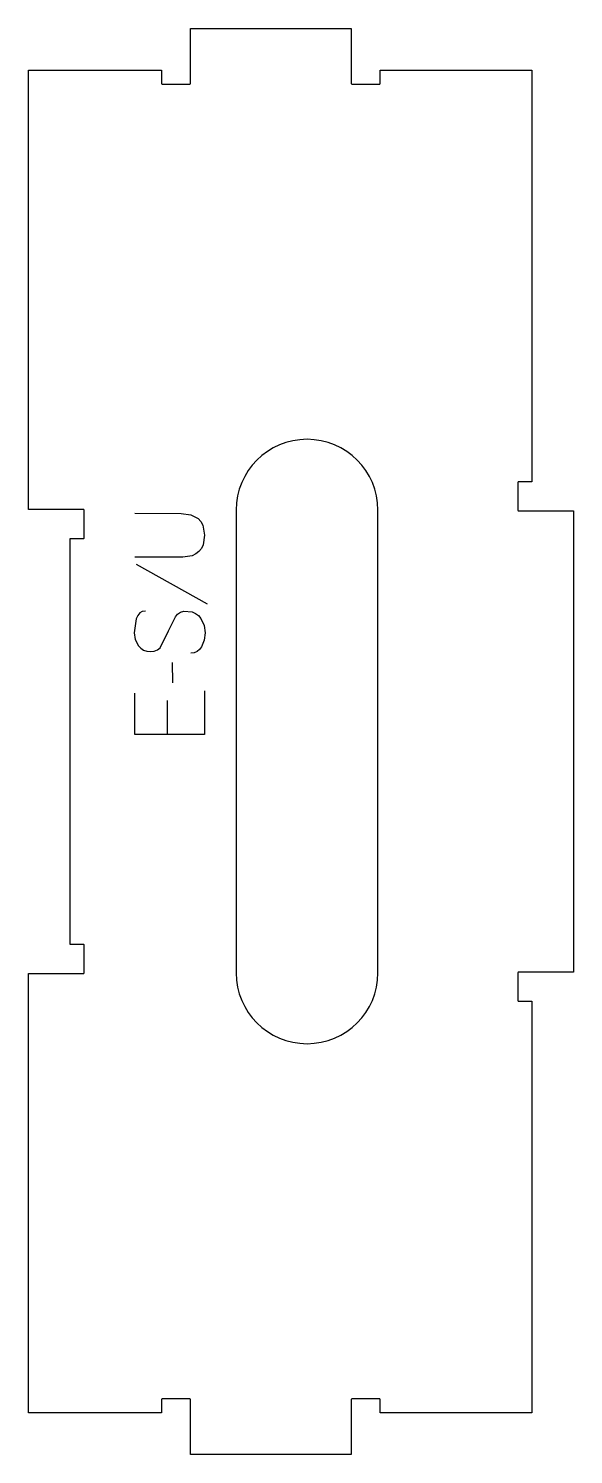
# Model space of a CAD drawing. Header units: millimetres. Extents: x -115 to 121, y -308 to 308.
import ezdxf

# ---------------------------------------------------------------- set-up
doc = ezdxf.new("R2010")
doc.units = ezdxf.units.MM
for name, color, linetype, true_color in [('1_ANYTOOL_1MMDEEP_LABELS_S', 2, 'Continuous', 0xffff00), ('3_ANYTOOL_CUTTHROUGH_INSID', 4, 'Continuous', 0x00ffff), ('4_ANYTOOL_CUTTHROUGH_OUTSI', 5, 'Continuous', 0x0000ff)]:
    doc.layers.add(name, color=color, linetype=linetype, true_color=true_color)

msp = doc.modelspace()

# ---------------------------------------------------------------- linework, layer by layer
at = {"layer": '1_ANYTOOL_1MMDEEP_LABELS_S'}
for p, q in [((-68.31, 76.71), (-37.54, 59.53)), ((-52.67, 34.16), (-52.59, 25.37)), ((-54.86, 17.66), (-54.86, 3))]:
    msp.add_line(p, q, dxfattribs=at)
for points in [[(-68.79, 98.74), (-48.81, 98.61), (-44.56, 98.04), (-41.4, 96.39), (-40.26, 95.13), (-39.44, 93.5), (-38.79, 89.14), (-39.36, 85.06), (-40.09, 83.45), (-41.1, 82.11), (-42.4, 81.07), (-43.99, 80.3), (-48.04, 79.63), (-68.79, 79.63)], [(-64.2, 56.4), (-65.59, 56.19), (-66.72, 55.57), (-67.58, 54.54), (-68.19, 53.1), (-69.13, 47.01), (-68.67, 44.05), (-67.29, 41.4), (-66.29, 40.31), (-65.09, 39.54), (-63.69, 39.07), (-62.1, 38.91), (-60.48, 39.09), (-59.1, 39.62), (-57.95, 40.51), (-54.21, 47.91), (-51.3, 53.96), (-50.32, 55.12), (-49.08, 55.91), (-47.59, 56.32), (-44.11, 56.05), (-42.6, 55.41), (-41.32, 54.46), (-40.29, 53.19), (-38.92, 50.2), (-38.44, 46.97), (-38.81, 43.81), (-39.99, 40.93), (-40.87, 39.73), (-41.95, 38.87), (-43.21, 38.36), (-44.66, 38.19)], [(-38.79, 21.94), (-38.79, 3), (-68.79, 3), (-68.79, 20.83)]]:
    msp.add_lwpolyline(points, dxfattribs=at)
at = {"layer": '3_ANYTOOL_CUTTHROUGH_INSID'}
msp.add_lwpolyline([(36.23, -100), (36.23, 100, 1), (-25.05, 100), (-25.05, -100, 1)], format="xyb", close=True, dxfattribs=at)
at = {"layer": '4_ANYTOOL_CUTTHROUGH_OUTSI'}
msp.add_lwpolyline([(-96.77, -87.75), (-96.77, 87.75), (-91.02, 87.75, 0.414214), (-90.77, 88), (-90.77, 100, 0.414214), (-91.02, 100.25), (-114.77, 100.25), (-114.77, 290.25), (-57.27, 290.25), (-57.27, 284.5, 0.414214), (-57.02, 284.25), (-45.02, 284.25, 0.414214), (-44.77, 284.5), (-44.77, 308.25), (24.73, 308.25), (24.73, 284.5, 0.414214), (24.98, 284.25), (36.98, 284.25, 0.414214), (37.23, 284.5), (37.23, 290.25), (102.73, 290.25), (102.73, 112.25), (96.98, 112.25, 0.414214), (96.73, 112), (96.73, 100, 0.414214), (96.98, 99.75), (120.73, 99.75), (120.73, -99.75), (96.98, -99.75, 0.414214), (96.73, -100), (96.73, -112, 0.414214), (96.98, -112.25), (102.73, -112.25), (102.73, -290.25), (37.23, -290.25), (37.23, -284.5, 0.414214), (36.98, -284.25), (24.98, -284.25, 0.414214), (24.73, -284.5), (24.73, -308.25), (-44.77, -308.25), (-44.77, -284.5, 0.414214), (-45.02, -284.25), (-57.02, -284.25, 0.414214), (-57.27, -284.5), (-57.27, -290.25), (-114.77, -290.25), (-114.77, -100.25), (-91.02, -100.25, 0.414214), (-90.77, -100), (-90.77, -88, 0.414214), (-91.02, -87.75)], format="xyb", close=True, dxfattribs=at)

doc.saveas('drawing.dxf')
